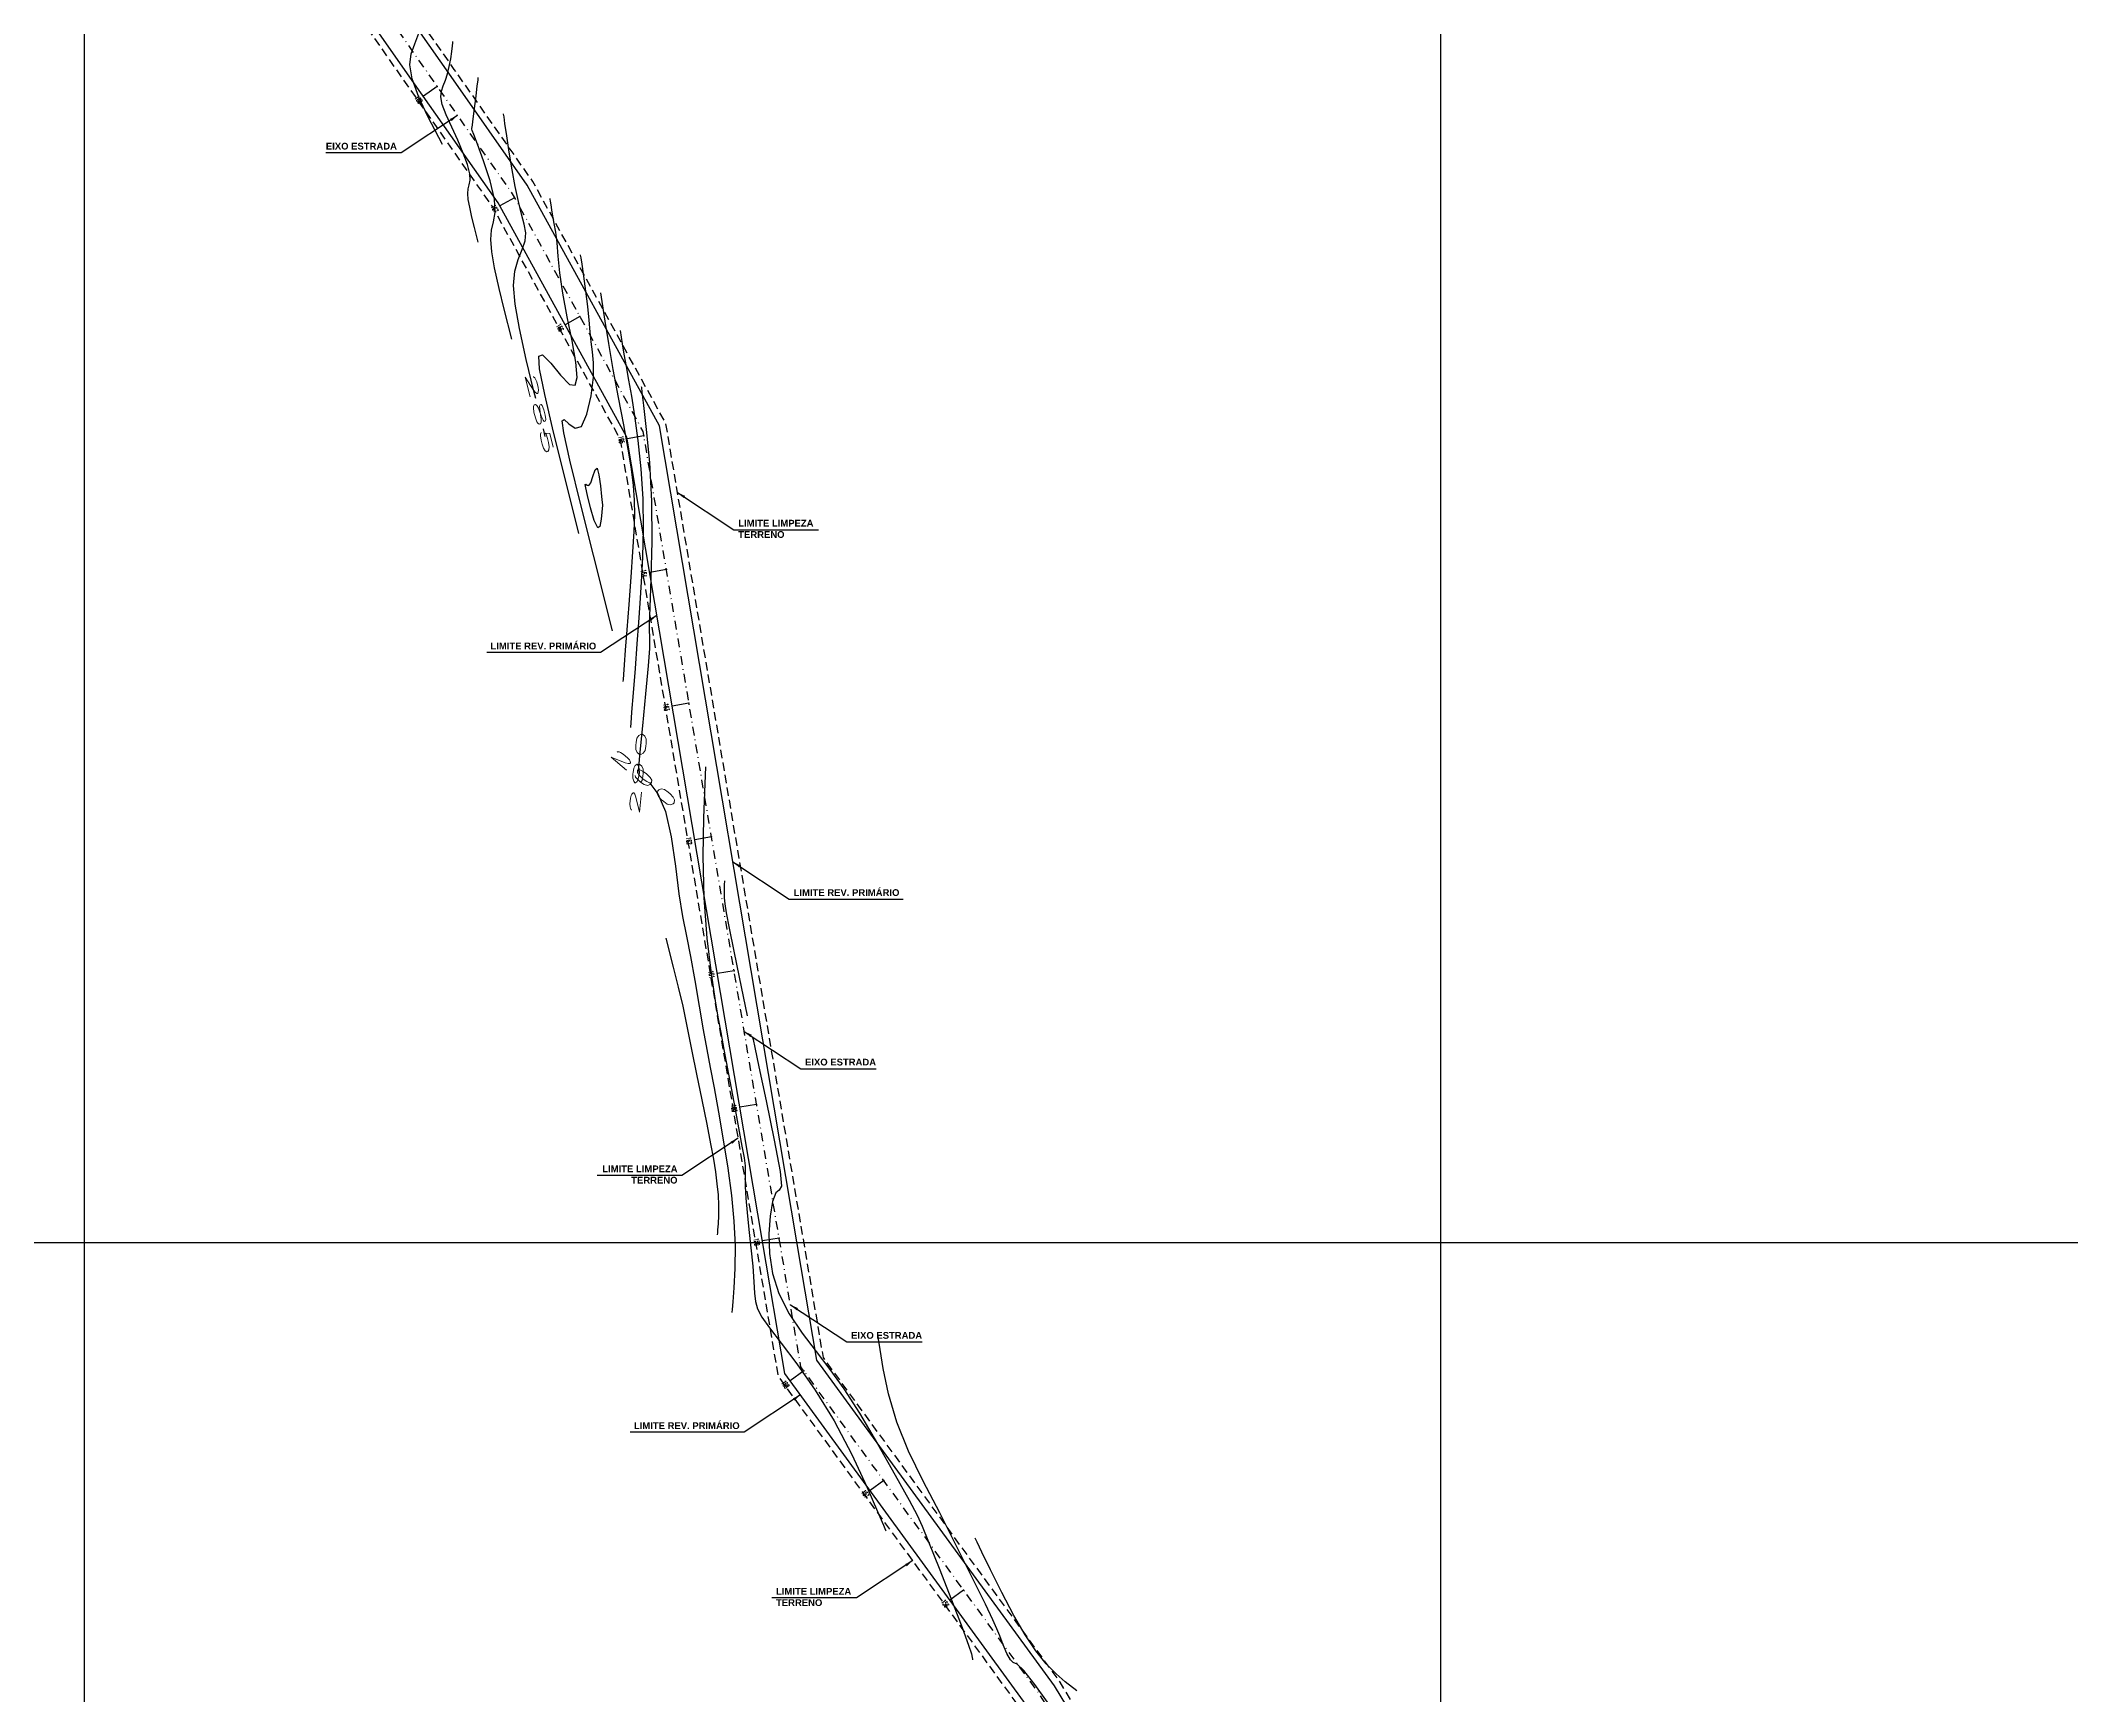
# Model space of a CAD drawing. Header units: millimetres. Extents: x 276147 to 291056, y 9594849 to 9609891.
# Drawn here: x 280912.6 to 281212.1, y 9596701.6 to 9596945.6 of the extents above; entities that cross this region are included whole.
import ezdxf
from ezdxf.enums import TextEntityAlignment as Align

# ---------------------------------------------------------------- set-up
doc = ezdxf.new("R2010")
doc.units = ezdxf.units.MM
doc.header["$LTSCALE"] = 10
for name, pattern in [('CONTINUO', [0]), ('DASHDOTX2', [50.8, 25.4, -12.7, 0, -12.7]), ('HIDDEN', [0.375, 0.25, -0.125])]:
    doc.linetypes.add(name, pattern=pattern)
for name, color, linetype in [('Curvas mestras', 30, 'Continuous'), ('Curvas simples', 9, 'Continuous'), ('Curvas texto', 2, 'Continuous'), ('TG', 7, 'CONTINUO'), ('Top_malha_coord', 8, 'Continuous')]:
    doc.layers.add(name, color=color, linetype=linetype)
doc.styles.add('r80', font='romans.shx')
doc.styles.add('ROMAND', font='romand', dxfattribs={"height": 0.2})
doc.styles.add('SIMPLEX', font='simplex', dxfattribs={"height": 0.2})
doc.styles.add('T7', font='arial.ttf')
doc.dimstyles.new('cadnorma_dim1', dxfattribs={"dimscale": 0, "dimtxt": 2, "dimasz": 1.199999999999999, "dimexe": 1, "dimexo": 2.5, "dimgap": 0.6, "dimtad": 1, "dimzin": 4, "dimdsep": 46, "dimtxsty": 'r80', "dimblk": 'ARCHTICK', "dimblk1": 'ARCHTICK', "dimblk2": 'ARCHTICK', "dimcen": -1, "dimdle": 1, "dimclrd": 1, "dimclre": 1, "dimclrt": 2, "dimaunit": 1, "dimazin": 0, "dimtfac": 1, "dimtix": 1, "dimtmove": 2, "dimatfit": 0, "dimfxl": 1, "dimarcsym": 0})

# ---------------------------------------------------------------- blocks, each defined once
blk = doc.blocks.new('_ArchTick')
at = {"color": 0, "linetype": 'ByBlock', "const_width": 0.15}
blk.add_lwpolyline([(-0.5, -0.5), (0.5, 0.5)], dxfattribs=at)

msp = doc.modelspace()

# ---------------------------------------------------------------- linework, layer by layer
at = {"color": 8, "linetype": 'HIDDEN', "ltscale": 0.5, "elevation": 160.1796621240507, "flags": 128}
for points in [[(281705.3257447103, 9596186.097807938), (281671.0420966857, 9596148.442213606), (281618.3708522619, 9596117.96751722), (281612.1522653525, 9596096.604426004), (281614.0101236665, 9596087.174232556), (281610.8053393826, 9596082.23393807), (281604.9222878393, 9596084.156284798), (281599.9496397175, 9596090.860116001), (281593.3803922225, 9596109.605399935), (281582.0417510347, 9596127.327627068), (281572.6046193693, 9596134.304534238), (281559.9765863478, 9596134.674678959), (281544.3286989689, 9596118.564739116), (281540.658778394, 9596097.818736246), (281537.5093358072, 9596080.228775298), (281520.4284557049, 9596075.011032958), (281502.0332003358, 9596069.391784875), (281494.509547525, 9596070.404022079), (281490.7256996009, 9596076.43605404), (281493.2584685785, 9596098.132715838), (281480.0995632795, 9596101.385524807), (281449.2964902226, 9596100.548274204), (281430.0223790895, 9596096.12669182), (281411.9683109509, 9596097.93913607), (281407.5724122446, 9596102.453821631), (281411.4039140878, 9596110.665556196), (281403.1008950184, 9596132.470582576), (281380.8081796909, 9596137.376344452), (281359.9408718039, 9596130.859888002), (281347.0544783977, 9596114.790196389), (281314.7314768742, 9596091.261051774), (281302.0196165714, 9596075.766356803), (281286.4640279276, 9596063.849675173), (281278.3709921193, 9596057.649837077), (281271.9708323478, 9596051.505744739), (281253.7808607005, 9596050.73446907), (281235.6029599643, 9596054.86117104), (281221.8458024181, 9596066.889702521), (281218.7834329222, 9596074.38328282), (281220.4968017068, 9596082.605134564), (281229.7359844254, 9596099.331536198), (281236.8484486804, 9596107.608992774), (281236.979980318, 9596119.127903767), (281235.6370826386, 9596129.28381643), (281234.0505352953, 9596141.282374846), (281212.8134960154, 9596149.146566434), (281092.4168111571, 9596154.564297132), (281072.9977757005, 9596155.438134354), (281065.8047075431, 9596158.14915656), (281063.8059635049, 9596165.040728634), (281066.3762022938, 9596173.094204625), (281071.6566353667, 9596181.153613526), (281081.5611500744, 9596198.655863922), (281101.2580152763, 9596233.462159524), (281110.9768763188, 9596250.636341654), (281122.9105798664, 9596265.854385952), (281139.2392582729, 9596279.071111804), (281144.5124366145, 9596320.34150084), (281144.6678345738, 9596400.540929634), (281142.6738615293, 9596440.915119793), (281132.673374487, 9596479.71147487), (281130.7173237967, 9596498.969147392), (281132.9373055062, 9596519.560689582), (281123.2639871383, 9596537.496452231), (281115.0194181657, 9596617.069980796), (281104.5392557544, 9596635.017106473), (281094.1622148029, 9596652.131000444), (281062.9990502925, 9596703.525525687), (281028.0758804538, 9596751.42602632), (281004.8557222936, 9596889.161327347), (280985.2271627478, 9596924.87591348), (280973.6552831217, 9596941.402191738), (280950.7410745324, 9596974.150890775), (280928.3153482458, 9597006.224941807), (280925.6195852169, 9597024.964569218), (280925.2975179172, 9597044.877213322), (280917.2359068681, 9597124.57081029), (280911.1712139401, 9597184.52373918), (280889.6831715604, 9597262.502901934), (280877.7477164246, 9597278.852490822), (280862.055065255, 9597314.685484517), (280856.3541850812, 9597353.476188295), (280854.639876525, 9597373.434056284), (280854.116042565, 9597382.033457942), (280871.520011573, 9597404.084292108), (280905.668337576, 9597426.436078487), (280910.5490067642, 9597446.52226166), (280951.9025449565, 9597502.510226574), (280957.1189760176, 9597513.160656158), (280912.2559968092, 9597626.929295046), (280886.4466186127, 9597649.84623889), (280803.0956212914, 9597671.772893883), (280795.5081167346, 9597683.569792682), (280779.3586608997, 9597708.67864036)], [(281710.5178374354, 9596181.402838333), (281675.4873313782, 9596142.926929222), (281624.307053171, 9596113.31488082), (281619.3497790786, 9596096.28485452), (281621.4263888606, 9596085.744313402), (281613.7482014651, 9596073.908101201), (281600.6285639192, 9596078.195075762), (281593.6947889923, 9596087.542782567), (281587.0441809219, 9596106.520228112), (281576.8415557245, 9596122.466869175), (281570.2070225818, 9596127.371804645), (281562.8511565771, 9596127.587415023), (281550.8473176515, 9596115.229125477), (281547.550488274, 9596096.592201235), (281543.6457749243, 9596074.783975355), (281522.4734780471, 9596068.316416942), (281502.6155564374, 9596062.250364274), (281490.3236323596, 9596063.904127834), (281483.4874242715, 9596074.802088458), (281485.5904618715, 9596092.817507926), (281479.3410703855, 9596094.362323103), (281450.1828653127, 9596093.569781242), (281430.4670404004, 9596089.0468674), (281408.7319094135, 9596091.228852794), (281399.1852311144, 9596101.033503352), (281403.8083725086, 9596110.941892164), (281397.904403359, 9596126.446638325), (281381.1197991235, 9596130.14027862), (281364.0658912837, 9596124.81467321), (281351.9303354857, 9596109.681297015), (281319.5752295485, 9596086.128782371), (281306.9185099731, 9596070.701299338), (281290.7209629054, 9596058.29283213), (281282.937430859, 9596052.330095816), (281274.9102619792, 9596044.624090252), (281253.1431036982, 9596043.701137766), (281232.327572161, 9596048.426628146), (281215.9921594214, 9596062.709449701), (281211.4940514419, 9596073.71626432), (281213.8592733805, 9596085.066129155), (281223.9570691917, 9596103.346943974), (281229.8780090109, 9596110.237709327), (281229.9747168267, 9596118.706916755), (281228.6974866962, 9596128.366206406), (281227.6639062291, 9596136.182850303), (281211.4073002868, 9596142.202760234), (281092.1021365739, 9596147.57137357), (281071.5708639357, 9596148.495260356), (281060.0576341382, 9596152.834524348), (281056.4892279477, 9596165.13821506), (281059.9978339799, 9596176.131930728), (281065.6766406024, 9596184.799368419), (281075.468991096, 9596202.103413628), (281095.1658562979, 9596236.909709232), (281105.1438604567, 9596254.541822702), (281117.8909552532, 9596270.797116162), (281132.6517374361, 9596282.744758626), (281137.513299567, 9596320.793644417), (281137.6674998371, 9596400.374957068), (281135.7175383865, 9596439.857995542), (281125.76273324, 9596478.477130141), (281123.6791015143, 9596498.990861015), (281125.744705554, 9596518.150466044), (281116.4442590884, 9596535.394869061), (281108.2124486681, 9596614.84525679), (281098.5236189183, 9596631.437236797), (281088.1766027751, 9596648.501613624), (281057.1675960032, 9596699.64190077), (281021.4475676514, 9596748.635369822), (280998.1501936199, 9596886.828693196), (280979.2754088979, 9596921.171769831), (280967.9212277801, 9596937.38714387), (280945.0056382589, 9596970.137815801), (280921.6238898133, 9597003.579202123), (280918.6276817167, 9597024.407376846), (280918.3032270725, 9597044.46762471), (280910.2714493166, 9597123.86630265), (280904.2661006415, 9597183.232579943), (280883.2747300601, 9597259.409342542), (280871.6426774854, 9597275.343320373), (280855.2660766902, 9597312.738061812), (280849.3979144628, 9597352.667008877), (280847.6581155221, 9597372.921634253), (280846.9665996198, 9597384.273748573), (280866.7319753881, 9597409.316485843), (280899.5195873695, 9597430.777616875), (280904.0800883559, 9597449.546161648), (280945.8950794268, 9597506.15888102), (280949.4739875075, 9597513.465966662), (280906.3575799417, 9597622.805450775), (280883.0489782383, 9597643.501877958), (280798.6812780778, 9597665.69599096), (280789.6207265427, 9597679.783153443), (280773.4712707121, 9597704.892001115)]]:
    msp.add_lwpolyline(points, dxfattribs=at)
at = {"linetype": 'Continuous'}
for p in [(280971.1379224634, 9596938.895293929, 160.1796621240507), (280971.1379224634, 9596938.895293929, 160.1796621240507), (280982.552075795, 9596922.476547837, 160.1796621240507), (280982.552075795, 9596922.476547837, 160.1796621240507), (280992.1850008894, 9596904.949233506, 160.1796621240507), (280992.1850008894, 9596904.949233506, 160.1796621240507), (281001.6116687629, 9596887.350169035, 160.1796621240507), (281001.6116687629, 9596887.350169035, 160.1796621240507), (281004.9364603617, 9596867.628461337, 160.1796621240507), (281004.9364603617, 9596867.628461337, 160.1796621240507), (281008.2612519612, 9596847.906753646, 160.1796621240507), (281008.2612519612, 9596847.906753646, 160.1796621240507), (281011.586043561, 9596828.185045956, 160.1796621240507), (281011.586043561, 9596828.185045956, 160.1796621240507), (281014.9108351603, 9596808.463338261, 160.1796621240507), (281014.9108351603, 9596808.463338261, 160.1796621240507), (281018.2356267598, 9596788.741630571, 160.1796621240507), (281018.2356267598, 9596788.741630571, 160.1796621240507), (281021.5604183596, 9596769.019922877, 160.1796621240507), (281021.5604183596, 9596769.019922877, 160.1796621240507), (281025.1993372749, 9596749.430469267, 160.1796621240507), (281025.1993372749, 9596749.430469267, 160.1796621240507), (281036.9818378753, 9596733.269631632, 160.1796621240507), (281036.9818378753, 9596733.269631632, 160.1796621240507), (281048.764338476, 9596717.108793996, 160.1796621240507), (281048.764338476, 9596717.108793996, 160.1796621240507)]:
    msp.add_point(p, dxfattribs=at)
at = {"layer": 'Curvas mestras', "linetype": 'CONTINUO'}
for points in [[(280985.6639346556, 9596892.868394053, -206.9184055743067), (280985.3888273303, 9596893.958689803, -206.9596557200097), (280984.2597933362, 9596898.62300099, -207.1351636683361), (280983.2515639252, 9596903.170416733, -207.3044161047114), (280982.6182309609, 9596906.781578872, -207.435463057333), (280982.3959463612, 9596909.510026108, -207.5293332300175), (280982.5663820641, 9596911.627524089, -207.5952999853438), (280983.0694046201, 9596913.372577436, -207.6423859428291), (280983.6776760396, 9596914.850651607, -207.678610573665), (280984.1220589491, 9596916.13395302, -207.7117425510919), (280984.1999304151, 9596917.313402386, -207.7488286117118), (280983.9747332813, 9596918.554784644, -207.7940278147256), (280983.5764268198, 9596920.042595012, -207.8507771117988), (280983.1176718305, 9596921.916010978, -207.9213756857465), (280982.6419322052, 9596924.13293202, -208.0035714744849), (280982.1753693487, 9596926.605932899, -208.0939744987085), (280981.7452475555, 9596929.200578619, -208.1876321840939), (280981.3832306539, 9596931.594381223, -208.2733413588979), (280981.1220823558, 9596933.417840011, -208.3383362190474), (280980.9816687332, 9596934.415153224, -208.3738356474463), (280980.9302702773, 9596934.78530787, -208.3869969467891), (280980.9232708401, 9596934.840990886, -208.3889621200182), (280980.9235011974, 9596934.842874495, -208.3890192195217), (280980.9235858036, 9596934.843568983, -208.3890402788207), (280980.9235980326, 9596934.84366791, -208.3890432750599)], [(281000.7698483657, 9596837.686371965, -199.8032329441889), (281000.8508250966, 9596838.4935909, -199.8280591013867), (281001.0703281051, 9596840.680871217, -199.8953275881617), (281001.4619123213, 9596844.604413338, -200.016037121441), (281001.9164450433, 9596849.286905454, -200.1603529842945), (281002.2891244068, 9596853.417656668, -200.2882320129105), (281002.4725074755, 9596856.00185968, -200.369232263209), (281002.5085940229, 9596857.308245435, -200.4113166583379), (281002.4767457427, 9596857.921424467, -200.4320491495568), (281002.4481774837, 9596858.44762344, -200.4498655610045), (281002.4615196934, 9596859.579516575, -200.4866885909254), (281002.5472589681, 9596862.031391226, -200.5653126513612), (281002.7076015741, 9596866.268135425, -200.7009273090192), (281002.8316374455, 9596871.75703592, -200.8783025159759), (281002.7801751791, 9596877.715978121, -201.074603333222), (281002.4668834632, 9596883.409333859, -201.2674570373751), (281002.0168723104, 9596888.287403576, -201.4363391908958), (281001.6081058168, 9596891.846971141, -201.5611875946892), (281001.3767140744, 9596893.76989584, -201.6288445194045), (281001.2914641689, 9596894.478341676, -201.6537707577485), (281001.2792861824, 9596894.579548081, -201.6573316327671)], [(280987.0746097233, 9596887.27765662, -206.7068861428092), (280986.799502401, 9596888.367953379, -206.7481363213414)], [(281002.4788178502, 9596836.1156608, -199.7174573823835), (281003.6631895391, 9596834.549339281, -199.6423562202512), (281004.7851827195, 9596831.955032486, -199.5348213051588), (281005.6291474852, 9596828.200959936, -199.3948632060459), (281006.2518741566, 9596823.884186422, -199.2409070743856), (281006.778267362, 9596819.783990027, -199.0959816872168), (281007.3130192092, 9596816.45609717, -198.9761960240107), (281007.8799847033, 9596813.562027542, -198.86997961337), (281008.4828063207, 9596810.539746163, -198.7588420882498), (281009.1178569564, 9596807.000459757, -198.6301159421823), (281009.7524151517, 9596803.24832884, -198.4944250077502), (281010.3464888699, 9596799.760756632, -198.3682160307912), (281010.8776520126, 9596796.850210927, -198.2621783991601), (281011.3937462646, 9596794.169431824, -198.1639724454985), (281011.9601772503, 9596791.206224013, -198.0555011844521), (281012.6183321456, 9596787.590311728, -197.9238003099711), (281013.3135213115, 9596783.519088393, -197.7764359978286), (281013.9670326567, 9596779.331865, -197.6261071181766), (281014.5068767023, 9596775.310182087, -197.4834845222908), (281014.8879424549, 9596771.504511466, -197.3511276532922), (281015.0718355397, 9596767.907557508, -197.2295681542859), (281015.0448525395, 9596764.561175872, -197.1204526644109), (281014.8920308918, 9596761.703840403, -197.0298886956556), (281014.723094995, 9596759.623178227, -196.9650989016194), (281014.6242826708, 9596758.499750108, -196.9302689520087), (281014.5878784455, 9596758.085855274, -196.9174368502831), (281014.5826782706, 9596758.02672758, -196.9156036889439)]]:
    msp.add_polyline3d(points, dxfattribs=at)
at = {"layer": 'Curvas simples', "linetype": 'CONTINUO'}
for points in [[(280971.8994285691, 9596930.324576471, -211.4243194632258), (280969.7730610521, 9596934.446429221, -211.6020717176403), (280968.4386715376, 9596937.29192756, -211.7221014499923), (280967.4277544547, 9596940.004013924, -211.831266173071), (280967.0955834078, 9596942.079462413, -211.9059441311078), (280967.3110949536, 9596943.688252361, -211.9543362668742), (280967.8216423941, 9596945.168667397, -211.9925992753382), (280968.4028863417, 9596946.759731615, -212.0330690002561), (280968.9437106358, 9596948.303422011, -212.0727977057946), (280969.3613084279, 9596949.542457042, -212.1050167972247), (280969.5977582609, 9596950.290727366, -212.1247903733424), (280969.6947042408, 9596950.646812402, -212.1345128236248), (280969.7186768692, 9596950.78046577, -212.1384112765922), (280969.7254774937, 9596950.836072652, -212.1400969382633), (280969.7279818818, 9596950.856559504, -212.1407179972415), (280969.7283396499, 9596950.859485345, -212.1408066919215)], [(280977.1513984258, 9596915.939894838, -209.8467858014305), (280976.6085193496, 9596918.091413563, -209.9281861594322), (280976.2449322644, 9596919.59347901, -209.9847056371767), (280975.9202493984, 9596921.057899231, -210.0392105764153), (280975.7162965868, 9596922.220811715, -210.0814119642859), (280975.6447158084, 9596923.099460706, -210.1116411788647), (280975.6996028255, 9596923.781364374, -210.1328846106448), (280975.8512241332, 9596924.371566568, -210.149181285375), (280975.9745301282, 9596925.045198759, -210.1687802563214), (280975.9206399362, 9596925.994915089, -210.2009831536236), (280975.5767276945, 9596927.358280566, -210.2525626459069), (280974.974165588, 9596929.052499725, -210.3201758673789), (280974.1803798153, 9596930.939688966, -210.3979510432949), (280973.2828138444, 9596932.876092207, -210.4794221465967), (280972.4489802305, 9596934.69446945, -210.5557463349218), (280971.8664087962, 9596936.221708206, -210.617486513362), (280971.6682160784, 9596937.34536898, -210.6582860414314), (280971.7698564489, 9596938.195698192, -210.6841100803252), (280972.0323689895, 9596938.963613257, -210.7040042204576), (280972.335548008, 9596939.808365993, -210.7255999222656), (280972.634208717, 9596940.762542885, -210.7508720282025), (280972.9019235604, 9596941.827066815, -210.7803812760652), (280973.1169415227, 9596942.97269093, -210.8136059001814), (280973.2762227854, 9596944.049504397, -210.8456945123293), (280973.3814080715, 9596944.877427625, -210.870713173263), (280973.4367784444, 9596945.330226833, -210.8844394086304), (280973.4571783204, 9596945.497048486, -210.8894964667529), (280973.460092445, 9596945.520879863, -210.8902188971664)], [(280982.1130035758, 9596901.60877623, -208.2768359985461), (280980.9986728415, 9596906.025052186, -208.4439209661471), (280980.2523632959, 9596909.108238004, -208.5599345772902), (280979.5859091497, 9596912.11415298, -208.6718131266793), (280979.1672697467, 9596914.501184287, -208.7584370302761), (280979.0203410439, 9596916.304726897, -208.8204864635741), (280979.1330033982, 9596917.704425225, -208.8640914552638), (280979.4442260267, 9596918.91589162, -208.8975424840722), (280979.6973265951, 9596920.29861017, -208.9377719699663), (280979.5867116192, 9596922.248026894, -209.0038725862654), (280978.9195219468, 9596924.972164586, -209.1065323777989), (280977.9538407066, 9596927.929331105, -209.2228200545329), (280977.0604873494, 9596930.390406083, -209.321399494042), (280976.5254535243, 9596931.814169267, -209.3787946451597), (280976.2954186789, 9596932.411001854, -209.4029697958872), (280976.2322374511, 9596932.579182144, -209.4097491469842), (280976.2192718807, 9596932.652692664, -209.4124182688214), (280976.2259205874, 9596932.708321787, -209.4141077088684), (280976.2430945853, 9596932.75855912, -209.4154091857749), (280976.2682086745, 9596932.857000373, -209.4181308644151), (280976.3247068006, 9596933.221664755, -209.4289463833233), (280976.442539693, 9596934.111676585, -209.4557457347077), (280976.6361237849, 9596935.6546545, -209.5024214472182), (280976.8577413274, 9596937.452195395, -209.5568761684957), (280977.0441392733, 9596938.974389479, -209.603015069992), (280977.1480803966, 9596939.824382005, -209.6287818916867), (280977.1863747585, 9596940.137537464, -209.6382749363223), (280977.1918452376, 9596940.182273386, -209.6396310697569)], [(280992.0362158729, 9596872.94653801, -205.1369363198432), (280989.7813537741, 9596881.863848653, -205.474409643179), (280988.2862069899, 9596887.909924773, -205.7025456576052), (280986.9812883987, 9596893.45772553, -205.9105351917937), (280986.2273008566, 9596897.23585013, -206.0494752843192), (280986.1180997981, 9596899.128028043, -206.1136718673192), (280986.6808270534, 9596899.306771578, -206.1082331395851), (280987.8674674671, 9596898.08019581, -206.0442195195032), (280989.3293749233, 9596896.298816059, -205.9565000060507), (280990.6427453238, 9596894.94875241, -205.8858959035973), (280991.4630817975, 9596894.82579444, -205.8653996199977), (280991.7631064038, 9596895.96442354, -205.8966886375242), (280991.594847435, 9596898.208794557, -205.9736116932149), (280991.0416396809, 9596901.343067804, -206.0874231372403), (280990.3120349216, 9596904.911427481, -206.2190000210215), (280989.6458924356, 9596908.398065213, -206.3466250545139), (280989.2233606613, 9596911.38394526, -206.4529506865332), (280988.9857516667, 9596913.837123234, -206.5381082128992), (280988.8146696781, 9596915.822428336, -206.6065986401777), (280988.6169314532, 9596917.409640796, -206.6625791085794), (280988.4002048414, 9596918.688333906, -206.7088309122158), (280988.1973722248, 9596919.753032958, -206.747791470811), (280988.0353597953, 9596920.674144138, -206.7812274102147), (280987.9172820129, 9596921.42560713, -206.8082222451016), (280987.8402991564, 9596921.957246501, -206.8271887866107), (280987.7999184452, 9596922.242248118, -206.8373385521958), (280987.7850418681, 9596922.347249027, -206.8410779392256), (280987.7829163558, 9596922.362248588, -206.8416121244339)], [(280996.9978210229, 9596858.6154194, -203.5669865169005), (280994.1738812177, 9596869.769007498, -203.9891635461503), (280992.3126176511, 9596877.196851563, -204.2699278053737), (280990.711006899, 9596883.745045332, -204.5166547592638), (280989.8017740528, 9596887.79338234, -204.6675657355485), (280989.5635472884, 9596889.571973596, -204.7306302201145), (280989.8614307939, 9596889.77350572, -204.7312546110739), (280990.5524192877, 9596889.124421936, -204.6961142577024), (280991.4610676161, 9596888.48619383, -204.6569604202782), (280992.4038251465, 9596888.754046563, -204.646813132011), (280993.2178294883, 9596890.528615903, -204.6886237772092), (280993.8229941541, 9596893.232161857, -204.7650680938644), (280994.1599218909, 9596895.992353028, -204.8487530855604), (280994.2017869811, 9596898.133665208, -204.9180810777147), (280994.0520448434, 9596899.767802007, -204.9746357502557), (280993.8467214234, 9596901.203270243, -205.0257959942942), (280993.6882605291, 9596902.711848738, -205.0784112799705), (280993.5447653815, 9596904.418385383, -205.1372130140338), (280993.3507600542, 9596906.410995085, -205.2064029581057), (280993.0658066774, 9596908.691834599, -205.2868635196031), (280992.7496455674, 9596910.919210069, -205.3661985759649), (280992.4870601025, 9596912.665471494, -205.4286926151512), (280992.3410156429, 9596913.62472649, -205.4630579497574), (280992.2872095261, 9596913.97813612, -205.4757188644403), (280992.2795230803, 9596914.028623065, -205.4775275589459)], [(280995.196808881, 9596908.469735997, -204.2360706547883), (280995.8405879323, 9596904.269575855, -204.0855132146065), (280996.3694508098, 9596900.994238818, -203.9675679589531), (280997.0384873106, 9596897.13824047, -203.8277813033459), (280997.8103999522, 9596893.023306632, -203.6774445325977), (280998.5883610436, 9596888.989080539, -203.5296310491654), (280999.26066034, 9596885.379684016, -203.3978597601785), (280999.7397981425, 9596882.439728387, -203.2919027334686), (281000.0351249311, 9596880.015785875, -203.2065446173332), (281000.1802017364, 9596877.854920194, -203.1328232859637), (281000.2046142187, 9596875.697707204, -203.0616438141118), (281000.1220355617, 9596873.25877333, -202.9833803634651), (280999.9421665765, 9596870.24625615, -202.8882742027894), (280999.6814952063, 9596866.51266974, -202.77116141337), (280999.3836658915, 9596862.488021161, -202.6452567394849), (280999.0991172012, 9596858.746692982, -202.5283695644142), (280998.8694041598, 9596855.758976264, -202.4350766354149), (280998.7005606213, 9596853.578799082, -202.3670239933093), (280998.5897379041, 9596852.156001998, -202.3226251534911), (280998.5314985394, 9596851.409493456, -202.2993319868952), (280998.510041932, 9596851.13446436, -202.2907503058927), (280998.5069767026, 9596851.095174491, -202.2895243515054)], [(280998.1140936821, 9596902.910848934, -202.994613770887), (280998.4172496699, 9596900.93299605, -202.9237163464099), (280998.6662904903, 9596899.390641477, -202.8681759934084), (280998.9813399379, 9596897.574854074, -202.8023505268179), (280999.3526139603, 9596895.572471898, -202.729281932316), (280999.7734229964, 9596893.220120428, -202.6437508953644), (281000.2378471129, 9596890.291874247, -202.5384729306356), (281000.7251762616, 9596886.645195266, -202.4091929507817), (281001.1555229434, 9596882.47110263, -202.2637740649774), (281001.4342085522, 9596878.044006802, -202.1131089318336), (281001.4964282549, 9596873.630511224, -201.9672347095588), (281001.3968793164, 9596869.465991361, -201.8327664150532), (281001.2201377839, 9596865.778019639, -201.7154635950251), (281001.0330595769, 9596862.677092776, -201.6176050641484), (281000.8316391449, 9596859.805423576, -201.5275469469165), (281000.5941548155, 9596856.688152099, -201.4301646526696), (281000.3121857134, 9596853.052534131, -201.3166897000304), (281000.0305201433, 9596849.434281383, -201.2037776928887), (280999.8072442011, 9596846.57121829, -201.1144403062903), (280999.6842938768, 9596844.99525637, -201.0652658727163), (280999.6389967062, 9596844.414639503, -201.0471489921587), (280999.6325261089, 9596844.331693662, -201.0445608390405)], [(281010.7127940705, 9596838.534716723, -198.6307036195907), (281010.413733303, 9596830.987734228, -198.3894007731837), (281010.3197814788, 9596825.365389477, -198.2070488545254), (281010.4500487655, 9596819.201013641, -198.0024343108202), (281010.9025738313, 9596813.258340228, -197.7986158369717), (281011.5331120457, 9596808.048804352, -197.6152480884597), (281012.1368484435, 9596804.020761536, -197.4711345375657), (281012.5707707043, 9596801.375733344, -197.3757495865833), (281012.9390800683, 9596799.327897418, -197.301251035617), (281013.4077794132, 9596796.844593452, -197.2104675038977), (281014.0872141699, 9596793.219748197, -197.0780467432018), (281014.8650809686, 9596789.053627701, -196.9259131222174), (281015.5734199899, 9596785.273085052, -196.7878101221544), (281016.0786954303, 9596782.589749483, -196.689737568286), (281016.3850745541, 9596780.854362706, -196.6267207835594), (281016.5311536439, 9596779.702444538, -196.5860413997692), (281016.5616350052, 9596778.78887122, -196.5554927671004), (281016.5456540744, 9596777.845956601, -196.5249153176232), (281016.5584513088, 9596776.625369929, -196.4846611888174), (281016.6594641685, 9596774.933897583, -196.4272058664614), (281016.8449100984, 9596772.798785353, -196.3535180937874), (281017.0952025446, 9596770.30239516, -196.2666899495783), (281017.3836519554, 9596767.568834541, -196.1713240524664), (281017.6551567985, 9596764.88919458, -196.0780652123179), (281017.8475175471, 9596762.596311998, -195.9990686786154), (281017.9366387812, 9596760.920238396, -195.9423566631998), (281018.0508584945, 9596759.679873964, -195.8994185272863), (281018.3566187912, 9596758.591333795, -195.8576105952056), (281019.0110524182, 9596757.375772908, -195.8046412159714), (281020.1340287015, 9596755.774506154, -195.7296273637006), (281021.8361016171, 9596753.533890314, -195.6220382235155), (281024.1594358942, 9596750.46063182, -195.4746933866085), (281026.8726212863, 9596746.602841586, -195.2938146258497), (281029.675852304, 9596742.068981165, -195.0889742728581), (281032.2858797914, 9596737.086286895, -194.8733044297227), (281034.4856599219, 9596732.357093198, -194.6741766464224), (281036.0747032004, 9596728.70250927, -194.52252228322), (281036.9310003427, 9596726.701472854, -194.4397616370956), (281037.2464779228, 9596725.964249747, -194.4092709066138), (281037.2915457209, 9596725.858932309, -194.4049151012699)], [(281016.8904996078, 9596801.804970277, -196.3023646678452), (281015.7108887729, 9596807.503279222, -196.5127708095501), (281014.9240490798, 9596811.327724254, -196.6538882305289), (281014.2278276776, 9596814.759204956, -196.7803096222018), (281013.7903277337, 9596817.016480234, -196.8630601661538), (281013.5759125267, 9596818.3340457, -196.9105393747127), (281013.4980061058, 9596819.200327916, -196.9404903223298), (281013.4810150251, 9596820.004377067, -196.9671791739788), (281013.4932688297, 9596820.737726862, -196.9909642382667), (281013.5140815607, 9596821.292531632, -197.0087267760213), (281013.5268856465, 9596821.594831692, -197.0183757827294), (281013.5316030463, 9596821.706205295, -197.0219306744079), (281013.5322771032, 9596821.722115668, -197.0224385084842)], [(281004.8680726733, 9596813.27716922, -199.9218430884326), (281005.9436961584, 9596808.990090279, -199.7597687536294), (281006.6718899972, 9596806.034245878, -199.6482916235949), (281007.3378911939, 9596803.22424404, -199.5428420180363), (281007.8123026191, 9596801.035786025, -199.4616055922491), (281008.2051895381, 9596799.03905953, -199.3882884799063), (281008.6864830615, 9596796.577871604, -199.2979768555055), (281009.3718250565, 9596793.216727607, -199.1740787068524), (281010.1596953765, 9596789.40290617, -199.0332887206136), (281010.8942846284, 9596785.804382239, -198.9006233315707), (281011.4544571525, 9596782.934128297, -198.7953236932775), (281011.8577792229, 9596780.68510501, -198.7135296300662), (281012.1564878448, 9596778.795268593, -198.6456056800347), (281012.3913361802, 9596777.045722503, -198.5835607896119), (281012.557110001, 9596775.390149226, -198.5259818547896), (281012.6371092243, 9596773.825372512, -198.4731000236028), (281012.6253706076, 9596772.369601639, -198.4256316973737), (281012.5588882583, 9596771.126580091, -198.386233828231), (281012.4853971157, 9596770.22143288, -198.3580484098897), (281012.4424102915, 9596769.73271006, -198.3428964161688), (281012.4265735658, 9596769.552653812, -198.3373140765728), (281012.4243108927, 9596769.526932344, -198.3365166332482)], [(281017.651613321, 9596798.608901877, -196.1823548498472), (281017.7085632825, 9596798.292057438, -196.1708290269274), (281017.9482601424, 9596797.153186094, -196.1286979288819), (281018.5682352061, 9596794.269885689, -196.0217703216735), (281019.6483376677, 9596789.24608965, -195.8354646930497), (281020.8420414747, 9596783.489938928, -195.6228802454102), (281021.6962282622, 9596778.860626612, -195.454036338106), (281021.8820253938, 9596776.675578462, -195.3787051718942), (281021.5675491024, 9596776.085135888, -195.3656697028459), (281021.0451653461, 9596775.697871964, -195.3634656150502), (281020.5665177325, 9596774.410909053, -195.3309014697701), (281020.2203714951, 9596772.275578676, -195.2678775065255), (281020.0547755259, 9596769.63176563, -195.1845668520804), (281020.1328330383, 9596766.77415058, -195.0893591504686), (281020.5778855357, 9596763.816602584, -194.9835098560692), (281021.5283288433, 9596760.827787554, -194.8664909733019), (281023.0568126094, 9596757.873235496, -194.738991507646), (281024.9729787552, 9596755.005924799, -194.6065686690531), (281027.0207210201, 9596752.275696928, -194.4759966756941), (281029.0184457073, 9596749.650029214, -194.3498550320768), (281031.0826163416, 9596746.766931392, -194.2139438874114), (281033.4042130051, 9596743.182047036, -194.0498685308525), (281036.0590806523, 9596738.69479488, -193.8495336620512), (281038.6625437007, 9596734.079682337, -193.6460408273527), (281040.7147924345, 9596730.354989966, -193.4827908979172), (281041.90241396, 9596728.1510345, -193.3867299578528), (281042.657575668, 9596726.546279296, -193.3189851485334), (281043.598841776, 9596724.231225876, -193.2242288896491), (281045.1537504812, 9596720.327921096, -193.0651094290337), (281046.9857509333, 9596715.68460717, -192.8761784834464), (281048.5672692669, 9596711.581073634, -192.70996360268), (281049.4997872427, 9596708.995276488, -192.6065109849701), (281049.9010080973, 9596707.697824568, -192.5559410163808), (281050.0176906962, 9596707.157494169, -192.5358927636666), (281050.0575683353, 9596706.919048531, -192.527278683407), (281050.0722600439, 9596706.831199773, -192.52410506384), (281050.0743582881, 9596706.818649951, -192.5236517011912)], [(281061.1505680465, 9596700.58688552, -191.0963665519052), (281059.2487011057, 9596703.198830578, -191.2201343115562), (281057.6485722774, 9596705.233455213, -191.3189269706749), (281056.6531324453, 9596706.162212932, -191.3693433503762), (281056.0888756952, 9596706.446856512, -191.3899974512427), (281055.6631806778, 9596706.79671757, -191.4100072249097), (281055.1497384402, 9596707.736177124, -191.4510988742954), (281054.5874936703, 9596709.049830804, -191.5054320828898), (281054.0817054583, 9596710.33732565, -191.5577748107284), (281053.6641080413, 9596711.382447818, -191.6004049555889), (281053.0723422215, 9596712.705532042, -191.6556397854842), (281051.9705289429, 9596715.011051169, -191.753306372932), (281050.1333920561, 9596718.767348414, -191.9132738932644), (281047.7780880261, 9596723.498248382, -192.1155795105409), (281045.2323802266, 9596728.491447028, -192.3303024438468), (281042.7930440264, 9596733.180431494, -192.5329213643239), (281040.6329097842, 9596737.581856655, -192.7205127089077), (281038.8938178507, 9596741.85816754, -192.8955523740991), (281037.6744938948, 9596746.062588949, -193.0578026981351), (281036.9011998436, 9596749.811464591, -193.1961718862552), (281036.4570809401, 9596752.611917913, -193.2968546255983), (281036.2329640853, 9596754.133289836, -193.3512070876572), (281036.1503948226, 9596754.69379517, -193.3712316733111), (281036.1385993561, 9596754.77386722, -193.3740923208793)], [(281065.4553062472, 9596702.237604331, -190.0633091276653), (281063.7387798742, 9596703.583552208, -190.1418711450791), (281062.4331066021, 9596704.73069929, -190.2056713927563), (281060.9528581054, 9596706.249964818, -190.2851698903509), (281059.4254780282, 9596708.14996418, -190.3780907037693), (281057.8410506189, 9596710.499257408, -190.4868795124607), (281056.1553230168, 9596713.381387213, -190.6151622295405), (281054.375973856, 9596716.75578635, -190.7614553751451), (281052.7184167475, 9596720.085444853, -190.9038376180946), (281051.4499987796, 9596722.709235802, -191.0152779652529), (281050.7570403599, 9596724.152169958, -191.0764714395304), (281050.501739099, 9596724.683776809, -191.0990164041545), (281050.4652679184, 9596724.7597205, -191.1022371000985)]]:
    msp.add_polyline3d(points, dxfattribs=at)
msp.add_polyline3d([(280995.5108563899, 9596877.141605595, -203.2031792538732), (280995.3345141435, 9596875.045187274, -203.1380218207163), (280995.1355460511, 9596873.999273954, -203.1077424281652), (280994.7950049302, 9596873.78655544, -203.1076077629372), (280994.2971790744, 9596874.884087356, -203.1535657878525), (280993.7503336828, 9596876.742948025, -203.2254556910743), (280993.2937251787, 9596878.557719696, -203.2940894703756), (280993.0363945569, 9596879.69176124, -203.3364162739857), (280992.9665130676, 9596880.18352498, -203.3539335863573), (280993.0420355321, 9596880.240238864, -203.3542760298846), (280993.2229571004, 9596880.089124732, -203.3456924472962), (280993.477455242, 9596880.037383974, -203.3388882722615), (280993.7757477561, 9596880.412211869, -203.3451831590178), (280994.0908094054, 9596881.363488765, -203.3700310098615), (280994.4066368, 9596882.331834253, -203.3954228080951), (280994.7099825152, 9596882.580553012, -203.3974838053367), (280994.9865294754, 9596881.623696575, -203.3605774162829), (280995.2176910237, 9596879.978308054, -203.3020196584661), (280995.3838098539, 9596878.41217743, -203.2473647325209), (280995.4732129335, 9596877.51807077, -203.2162712301037), (280995.5061513319, 9596877.188663365, -203.2048157311187), (280995.5108563899, 9596877.141605595, -203.2031792538732)], close=True, dxfattribs=at)
at = {"layer": 'TG', "color": 3, "linetype": 'Continuous'}
for p, q in [((280971.1379224634, 9596938.895293929, 160.1796621240507), (280969.0900455556, 9596937.461348262, 160.1796621240507)), ((280982.552075795, 9596922.476547837, 160.1796621240507), (280980.3611614864, 9596921.27243219, 160.1796621240507)), ((280982.5520757948, 9596922.476547837, 160.1796621240507), (280980.3611614861, 9596921.272432191, 160.1796621240507)), ((280992.1850008894, 9596904.949233506, 160.1796621240507), (280989.9940865809, 9596903.745117858, 160.1796621240507)), ((281001.6116687629, 9596887.350169035, 160.1796621240507), (280999.1464552813, 9596886.934570082, 160.1796621240507)), ((281001.6116687626, 9596887.350169035, 160.1796621240507), (280999.1464552822, 9596886.93457008, 160.1796621240507)), ((281004.9364603617, 9596867.628461337, 160.1796621240507), (281002.4712468808, 9596867.212862385, 160.1796621240507)), ((281008.2612519612, 9596847.906753646, 160.1796621240507), (281005.7960384804, 9596847.491154695, 160.1796621240507)), ((281011.586043561, 9596828.185045956, 160.1796621240507), (281009.1208300797, 9596827.769447003, 160.1796621240507)), ((281014.9108351603, 9596808.463338261, 160.1796621240507), (281012.4456216792, 9596808.047739308, 160.1796621240507)), ((281018.2356267598, 9596788.741630571, 160.1796621240507), (281015.7704132787, 9596788.32603162, 160.1796621240507)), ((281021.5604183596, 9596769.019922877, 160.1796621240507), (281019.095204878, 9596768.604323927, 160.1796621240507)), ((281021.5604183594, 9596769.019922877, 160.1796621240507), (281019.0952048794, 9596768.604323925, 160.1796621240507)), ((281025.1993372749, 9596749.430469267, 160.1796621240507), (281023.1792325539, 9596747.957656682, 160.1796621240507)), ((281025.199337274, 9596749.430469267, 160.1796621240507), (281023.1792325553, 9596747.957656685, 160.1796621240507)), ((281036.9818378753, 9596733.269631632, 160.1796621240507), (281034.9617331541, 9596731.796819044, 160.1796621240507)), ((281048.764338476, 9596717.108793996, 160.1796621240507), (281046.7442337548, 9596715.635981403, 160.1796621240507)), ((281048.7643384762, 9596717.108793996, 160.1796621240507), (281046.7442337543, 9596715.635981403, 160.1796621240507))]:
    msp.add_line(p, q, dxfattribs=at)
at = {"layer": 'TG', "color": 1, "linetype": 'DASHDOTX2', "ltscale": 0.005, "elevation": 160.1796621240507, "flags": 128}
msp.add_lwpolyline([(281790.7268869359, 9596216.427577747), (281789.4419953647, 9596215.538653059), (281713.6258222786, 9596190.015370687), (281673.2647140323, 9596145.684571415), (281621.3389527166, 9596115.64119902), (281615.7510222154, 9596096.444640262), (281617.7182562636, 9596086.45927298), (281612.276770424, 9596078.071019635), (281602.7754258794, 9596081.175680282), (281596.8222143546, 9596089.201449282), (281590.2122865723, 9596108.062814023), (281579.4416533798, 9596124.897248125), (281571.4058209757, 9596130.83816944), (281561.4138714623, 9596131.13104699), (281547.5880083105, 9596116.896932298), (281544.1046333342, 9596097.205468744), (281540.5775553655, 9596077.506375324), (281521.4509668761, 9596071.66372495), (281502.3243783867, 9596065.821074575), (281492.4165899422, 9596067.154074958), (281487.1065619363, 9596075.61907125), (281489.424465225, 9596095.475111881), (281479.7203168323, 9596097.873923955), (281449.7396777679, 9596097.059027724), (281430.2447097449, 9596092.586779607), (281410.3501101822, 9596094.58399443), (281403.3788216795, 9596101.743662491), (281407.606143298, 9596110.803724177), (281400.5026491884, 9596129.458610447), (281380.9639894072, 9596133.758311536), (281362.0033815439, 9596127.837280607), (281349.4924069416, 9596112.235746702), (281317.1533532111, 9596088.69491707), (281304.4690632719, 9596073.23382807), (281288.5924954164, 9596061.071253652), (281280.6542114894, 9596054.989966448), (281273.4405471637, 9596048.064917497), (281253.4619821996, 9596047.21780342), (281233.9652660625, 9596051.643899594), (281218.9189809201, 9596064.799576113), (281215.1387421818, 9596074.049773568), (281217.1780375437, 9596083.83563186), (281226.8465268085, 9596101.339240085), (281233.3632288458, 9596108.923351051), (281233.4773485725, 9596118.917410262), (281232.1672846674, 9596128.82501142), (281230.8572207621, 9596138.732612574), (281212.1103981511, 9596145.674663335), (281092.2594738657, 9596151.067835353), (281072.2843198184, 9596151.966697356), (281062.9311708404, 9596155.491840454), (281060.1475957258, 9596165.089471845), (281063.1870181368, 9596174.613067677), (281068.6666379847, 9596182.976490973), (281078.515070585, 9596200.379638772), (281098.2119357871, 9596235.18593438), (281108.0603683878, 9596252.589082178), (281120.4007675595, 9596268.325751055), (281135.9454978545, 9596280.907935213), (281141.0128680904, 9596320.567572625), (281141.1676672056, 9596400.45794335), (281139.1956999575, 9596440.386557667), (281129.2180538635, 9596479.094302505), (281127.1982126556, 9596498.980004204), (281129.3410055299, 9596518.855577812), (281119.8541231133, 9596536.445660645), (281111.6159334168, 9596615.957618793), (281101.5314373364, 9596633.227171635), (281091.1694087888, 9596650.31630703), (281060.0833231477, 9596701.58371323), (281024.7617240526, 9596750.030698072), (281001.5029579565, 9596887.99501027), (280982.2512858229, 9596923.023841655), (280970.7882554504, 9596939.3946678), (280947.8733563958, 9596972.144353287), (280924.9696190296, 9597004.902071966), (280922.1236334663, 9597024.68597303), (280921.8003724947, 9597044.672419015), (280913.7536780926, 9597124.218556473), (280907.7186572907, 9597183.87815956), (280886.4789508103, 9597260.956122238), (280874.6951969551, 9597277.097905597), (280858.6605709725, 9597313.711773163), (280852.876049772, 9597353.071598586), (280851.1489960236, 9597373.17784527), (280850.5413210922, 9597383.153603258), (280869.1259934803, 9597406.700388975), (280902.5939624727, 9597428.606847681), (280907.3145475598, 9597448.034211652), (280948.8988121914, 9597504.334553793), (280953.2964817624, 9597513.313311411), (280909.3067883757, 9597624.867372911), (280884.7477984255, 9597646.674058424), (280800.8884496848, 9597668.734442422), (280792.5644216387, 9597681.676473062), (280757.4817696955, 9597736.22227156)], dxfattribs=at)
at = {"layer": 'TG', "color": 8, "linetype": 'CONTINUO', "elevation": 160.1796621240507}
for points in [[(281024.234023888, 9596768.19940014), (281003.8977896274, 9596888.828093896), (280984.3769121993, 9596924.346750103), (280972.8361323599, 9596940.828613471), (280950.3556392441, 9596972.957451683)], [(281019.1074179825, 9596768.531879304), (280999.1081262889, 9596887.16192665), (280980.1256594495, 9596921.700933212), (280968.7403785443, 9596937.960722137), (280946.1161724037, 9596970.294952717)], [(281114.0228512772, 9596568.468697485), (281109.1848728819, 9596615.163074505), (281099.3829956091, 9596631.948646752), (281089.0316902077, 9596649.020097455), (281058.0006609014, 9596700.19670433), (281022.3944694803, 9596749.034035038), (281019.1074179804, 9596768.53187931)], [(281119.0709724431, 9596568.262581963), (281114.0469939518, 9596616.752163084), (281103.6798790636, 9596634.505696522), (281093.3071273703, 9596651.612516612), (281062.1659853937, 9596702.970722128), (281027.128978625, 9596751.027361104), (281024.2340238859, 9596768.199400146)]]:
    msp.add_lwpolyline(points, dxfattribs=at)
at = {"layer": 'Top_malha_coord'}
for p, q in [((280919.1202998299, 9594947.77740042), (280919.1202998299, 9597782.248645676)), ((281119.1202998299, 9594947.77740042), (281119.1202998299, 9597782.248645676)), ((280704.9449592536, 9596768.365639728), (282519.1202998299, 9596768.365639728))]:
    msp.add_line(p, q, dxfattribs=at)

# ---------------------------------------------------------------- texts
at = {"layer": 'Curvas texto', "extrusion": (-0.0200587750042602, 0.03274469824035457, 0.999262443146182), "style": 'SIMPLEX'}
for s, rotation, width, p, p2 in [('285', 72.68265765653197, 3.299405234936561, (-5252657.803044263, -8030806.256170112, 308404.3670167998), (-5252654.014891576, -8030794.106765434, 308404.3670167998)), ('290', 232.8307198292909, 3.299405123382128, (-5252638.089749401, -8030741.425857655, 308409.3670167996), (-5252645.778609046, -8030751.566841887, 308409.3670167996)), ('290', 108.3311365101775, 3.29940502801314, (-5252638.941681124, -8030751.636833072, 308409.3670167999), (-5252642.94420149, -8030739.556355217, 308409.3670167999))]:
    msp.add_text(s, height=1.5, rotation=rotation, dxfattribs=dict(at, width=width)).set_placement(p, p2, align=Align.FIT)
at = {"layer": 'TG', "color": 5, "extrusion": (-0.03553999165548911, 0.05053166643103847, 0.998089905610126), "style": 'ROMAND', "width": 0.5403508742129052}
msp.add_text('168', height=0.7500000000000002, rotation=89.98057407804555, dxfattribs=at).set_placement((-5750784.270073196, -7673518.382093958, 475123.4771441747), (-5750784.269700245, -7673517.282094027, 475123.4771441747), align=Align.FIT)
at = {"layer": 'TG', "color": 5, "extrusion": (-0.02986798042879654, 0.054078129260127, 0.998089905610126), "style": 'ROMAND'}
for s, rotation, width, p, p2 in [('167', 89.98057417506529, 0.5403508742125958, (-4885796.226801982, -8249119.548979343, 510751.1068452596), (-4885796.226429033, -8249118.448979412, 510751.1068452596)), ('166', 89.98057407807845, 0.5403508751278892, (-4885796.185121993, -8249099.587224741, 510749.8712848713), (-4885796.184749042, -8249098.487224808, 510749.8712848713))]:
    msp.add_text(s, height=0.7500000000000002, rotation=rotation, dxfattribs=dict(at, width=width)).set_placement(p, p2, align=Align.FIT)
at = {"layer": 'TG', "color": 5, "extrusion": (-0.01039690635211761, 0.06089700039801035, 0.998089905610126), "style": 'ROMAND', "width": 0.54035087512723}
msp.add_text('165', height=0.7500000000000002, rotation=89.98057428424538, dxfattribs=at).set_placement((-1892090.571793593, -9394725.644822042, 581659.9793669105), (-1892090.571420646, -9394724.54482211, 581659.9793669105), align=Align.FIT)
at = {"layer": 'TG', "color": 5, "extrusion": (-0.01039690635095918, 0.0608970003982081, 0.998089905610126), "style": 'ROMAND'}
for s, rotation, width, p, p2 in [('164', 89.98057441771329, 0.5310344825264812, (-1892090.529934544, -9394705.683103368, 581658.7438087461), (-1892090.529561599, -9394704.583103431, 581658.7438087461)), ('163', 89.98057442984076, 0.5403508769567316, (-1892090.488254557, -9394685.721348766, 581657.508248358), (-1892090.487881613, -9394684.62134883, 581657.508248358)), ('162', 89.98057445402989, 0.5403508751266872, (-1892090.446574586, -9394665.759594163, 581656.27268797), (-1892090.446201642, -9394664.65959423, 581656.27268797)), ('161', 89.98057442984076, 0.603921568363406, (-1892090.404894585, -9394645.797839561, 581655.0371275819), (-1892090.404521641, -9394644.697839625, 581655.0371275819)), ('160', 89.98057445412859, 0.5403508778716376, (-1892090.363214599, -9394625.83608496, 581653.8015671939), (-1892090.362841655, -9394624.736085022, 581653.8015671939)), ('159', 89.98057451473301, 0.5499999997592542, (-1892090.321534613, -9394605.874330357, 581652.5660068059), (-1892090.321161671, -9394604.77433042, 581652.5660068059))]:
    msp.add_text(s, height=0.7500000000000002, rotation=rotation, dxfattribs=dict(at, width=width)).set_placement(p, p2, align=Align.FIT)
at = {"layer": 'TG', "color": 5, "extrusion": (-0.03649901001623493, 0.04984338057360032, 0.998089905610126), "style": 'ROMAND', "width": 0.5403508728398096}
msp.add_text('158', height=0.7500000000000002, rotation=89.98057427203567, dxfattribs=at).set_placement((-5896564.467118682, -7562262.920462777, 468237.166592257), (-5896564.466745735, -7562261.820462849, 468237.166592257), align=Align.FIT)
at = {"layer": 'TG', "color": 5, "extrusion": (-0.03649901001310894, 0.04984338057588936, 0.998089905610126), "style": 'ROMAND'}
for s, rotation, width, p, p2 in [('157', 89.98057432064421, 0.5403508755846054, (-5896564.424963512, -7562242.959077274, 468235.9310547147), (-5896564.424590566, -7562241.859077341, 468235.9310547147)), ('156', 89.98057436910473, 0.540350874211975, (-5896564.383283516, -7562222.997322668, 468234.6954943266), (-5896564.382910571, -7562221.897322738, 468234.6954943266))]:
    msp.add_text(s, height=0.7500000000000002, rotation=rotation, dxfattribs=dict(at, width=width)).set_placement(p, p2, align=Align.FIT)
at = {"layer": 'Top_malha_coord', "color": 7, "char_height": 1, "style": 'T7'}
for s, insert, attachment_point in [('{\\fArial|b1|i0|c0|p34;EIXO ESTRADA}', (280965.1875500387, 9596930.579486808, 160.1796621240507), 3), ('{\\fArial|b1|i0|c0|p34;LIMITE LIMPEZA\\PTERRENO}', (281015.523918966, 9596874.969562469, 160.1796621240507), 1), ('{\\fArial|b1|i0|c0|p34;LIMITE REV. PRIMÁRIO}', (280994.5851252636, 9596856.850745859, 160.1796621240507), 3), ('{\\fArial|b1|i0|c0|p34;LIMITE REV. PRIMÁRIO}', (281023.6944690265, 9596820.488794457, 160.1796621240507), 1), ('{\\fArial|b1|i0|c0|p34;EIXO ESTRADA}', (281025.3751813617, 9596795.480755765, 160.1796621240507), 1), ('{\\fArial|b1|i0|c0|p34;LIMITE LIMPEZA\\PTERRENO}', (281006.5713095578, 9596779.736732792, 160.1796621240507), 3), ('{\\fArial|b1|i0|c0|p34;EIXO ESTRADA}', (281032.1705702739, 9596755.1724628, 160.1796621240507), 1), ('{\\fArial|b1|i0|c0|p34;LIMITE REV. PRIMÁRIO}', (281015.737310768, 9596741.857512243, 160.1796621240507), 3), ('{\\fArial|b1|i0|c0|p34;LIMITE LIMPEZA\\PTERRENO}', (281021.0973630454, 9596717.421174766, 160.1796621240507), 1)]:
    msp.add_mtext_dynamic_manual_height_columns(s, width=16.67673822349752, gutter_width=12.5, heights=[0], dxfattribs=dict(at, insert=insert, attachment_point=attachment_point))

# ---------------------------------------------------------------- leaders
at = {"linetype": 'CONTINUO'}
for points in [[(280974.1418978211, 9596934.605192907, 160.1796621240507), (280965.8291964154, 9596929.10757822, 160.1796621240507), (280954.6930523438, 9596929.10757822, 160.1796621240507)], [(281006.5695711836, 9596878.99526857, 160.1796621240507), (281014.8822725893, 9596873.497653881, 160.1796621240507), (281027.3839335151, 9596873.497653881, 160.1796621240507)], [(281003.5394730461, 9596860.87645196, 160.1796621240507), (280995.2267716403, 9596855.378837273, 160.1796621240507), (280978.45114602, 9596855.378837273, 160.1796621240507)], [(281014.740121244, 9596824.514500558, 160.1796621240507), (281023.0528226498, 9596819.016885871, 160.1796621240507), (281039.8284482701, 9596819.016885871, 160.1796621240507)], [(281016.4208335793, 9596799.506461864, 160.1796621240507), (281024.733534985, 9596794.008847177, 160.1796621240507), (281035.8696790566, 9596794.008847177, 160.1796621240507)], [(281015.5256573402, 9596783.762438893, 160.1796621240507), (281007.2129559345, 9596778.264824204, 160.1796621240507), (280994.7112950087, 9596778.264824204, 160.1796621240507)], [(281023.2162224916, 9596759.1981689, 160.1796621240507), (281031.5289238972, 9596753.700554213, 160.1796621240507), (281042.6650679689, 9596753.700554213, 160.1796621240507)], [(281024.6916585505, 9596745.883218344, 160.1796621240507), (281016.3789571447, 9596740.385603657, 160.1796621240507), (280999.6033315244, 9596740.385603657, 160.1796621240507)], [(281041.2700790002, 9596721.446880868, 160.1796621240507), (281032.9573775945, 9596715.949266179, 160.1796621240507), (281020.4557166687, 9596715.949266179, 160.1796621240507)]]:
    msp.add_leader(points, dimstyle='cadnorma_dim1', override={"dimscale": 1, "dimgap": 0.6, "dimtad": 0, "dimzin": 1, "dimclrd": 256}, dxfattribs=at)

doc.saveas('drawing.dxf')
